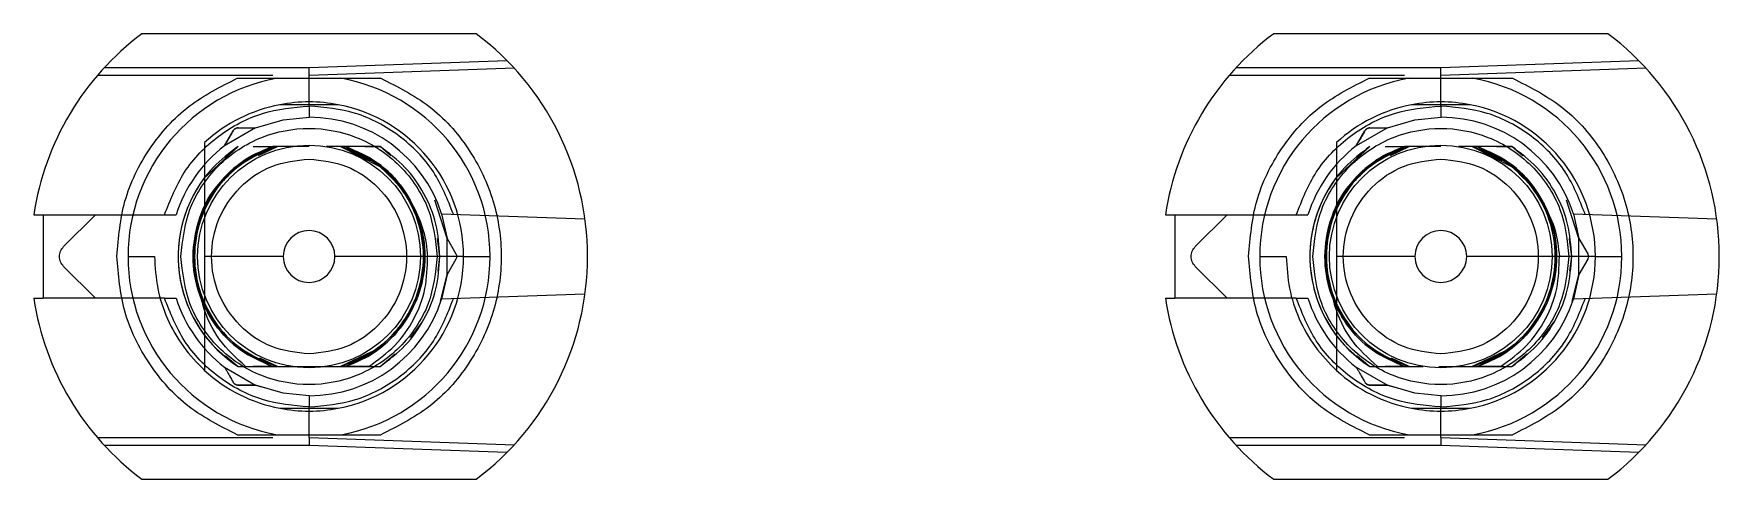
# Model space of a CAD drawing. Header units: millimetres. Extents: x -84 to 500, y -79 to 331.
# Drawn here: x 223.15 to 253.41, y 236.54 to 244.54 of the extents above; entities that cross this region are included whole.
import ezdxf
from ezdxf.lldxf.tags import DXFTag

# ---------------------------------------------------------------- set-up
doc = ezdxf.new("R2010")
doc.units = ezdxf.units.MM
tags = doc.linetypes.add('HIDDEN', pattern=[1.905, 1.27, -0.635]).pattern_tags.tags
tags[6:7] = [DXFTag(74, 4), DXFTag(75, 0), DXFTag(340, '0'), DXFTag(46, 1.0), DXFTag(50, 0.0), DXFTag(44, 0.0), DXFTag(45, 0.0)]
tags[4:5] = [DXFTag(74, 4), DXFTag(75, 0), DXFTag(340, '0'), DXFTag(46, 1.0), DXFTag(50, 0.0), DXFTag(44, 0.0), DXFTag(45, 0.0)]

msp = doc.modelspace()

# ---------------------------------------------------------------- linework, layer by layer
at = {"color": 7, "linetype": 'Continuous', "lineweight": 15}
for p, q in [((231.09, 244.54), (225.09, 244.54)), ((251.41, 244.54), (245.41, 244.54)), ((223.147, 241.29), (223.315, 241.29)), ((223.315, 241.29), (223.315, 239.79)), ((243.467, 241.29), (243.635, 241.29)), ((243.635, 241.29), (243.635, 239.79)), ((224.84, 240.54), (225.315, 240.54)), ((227.625, 240.54), (226.215, 240.54)), ((230.865, 240.54), (228.555, 240.54)), ((230.865, 240.54), (231.34, 240.54)), ((245.16, 240.54), (245.635, 240.54)), ((247.945, 240.54), (246.535, 240.54)), ((251.185, 240.54), (248.875, 240.54)), ((251.185, 240.54), (251.66, 240.54)), ((223.147, 239.79), (223.315, 239.79)), ((243.467, 239.79), (243.635, 239.79)), ((225.09, 236.54), (231.09, 236.54)), ((245.41, 236.54), (251.41, 236.54))]:
    msp.add_line(p, q, dxfattribs=at)
at = {"color": 7, "linetype": 'HIDDEN', "lineweight": 0}
for p, q in [((224.419, 243.934), (228.09, 243.934)), ((228.09, 243.934), (231.643, 244.058)), ((228.09, 243.79), (228.09, 243.934)), ((244.739, 243.934), (248.41, 243.934)), ((248.41, 243.934), (251.963, 244.058)), ((248.41, 243.79), (248.41, 243.934)), ((227.44, 243.79), (224.29, 243.79)), ((231.776, 243.919), (228.09, 243.79)), ((228.09, 243.24), (228.09, 243.79)), ((247.76, 243.79), (244.61, 243.79)), ((252.096, 243.919), (248.41, 243.79)), ((248.41, 243.24), (248.41, 243.79)), ((228.09, 243.24), (228.09, 243.04)), ((228.614, 243.265), (228.614, 243.265)), ((248.41, 243.24), (248.41, 243.04)), ((248.934, 243.265), (248.934, 243.265)), ((227.13, 242.848), (226.571, 242.526)), ((226.571, 242.526), (226.728, 242.798)), ((247.45, 242.848), (246.891, 242.526)), ((246.891, 242.526), (247.048, 242.798)), ((226.201, 241.938), (226.816, 242.515)), ((226.816, 242.515), (226.58, 242.317)), ((226.867, 242.221), (227.439, 242.515)), ((226.867, 242.221), (227.439, 242.515)), ((227.089, 242.515), (227.439, 242.515)), ((227.185, 242.355), (227.524, 242.515)), ((227.524, 242.515), (227.185, 242.355)), ((227.439, 242.515), (227.198, 242.391)), ((227.775, 242.515), (227.524, 242.515)), ((228.008, 242.515), (227.775, 242.515)), ((228.09, 242.515), (227.822, 242.515)), ((228.656, 242.515), (228.405, 242.515)), ((228.656, 242.515), (229.361, 242.154)), ((228.656, 242.515), (229.126, 242.293)), ((229.126, 242.293), (228.656, 242.515)), ((228.656, 242.515), (229.188, 242.264)), ((229.188, 242.264), (228.656, 242.515)), ((228.656, 242.515), (229.188, 242.264)), ((229.188, 242.264), (228.656, 242.515)), ((229.364, 242.515), (228.741, 242.515)), ((229.188, 242.285), (228.741, 242.515)), ((228.741, 242.515), (229.255, 242.251)), ((229.255, 242.251), (228.741, 242.515)), ((228.741, 242.515), (229.255, 242.251)), ((229.091, 242.515), (229.364, 242.515)), ((229.503, 242.398), (229.364, 242.515)), ((229.561, 242.35), (229.364, 242.515)), ((246.521, 241.938), (247.136, 242.515)), ((247.136, 242.515), (246.9, 242.317)), ((247.187, 242.221), (247.759, 242.515)), ((247.187, 242.221), (247.759, 242.515)), ((247.409, 242.515), (247.759, 242.515)), ((247.505, 242.355), (247.844, 242.515)), ((247.844, 242.515), (247.505, 242.355)), ((247.759, 242.515), (247.518, 242.391)), ((248.095, 242.515), (247.844, 242.515)), ((248.328, 242.515), (248.095, 242.515)), ((248.41, 242.515), (248.142, 242.515)), ((248.976, 242.515), (248.725, 242.515)), ((248.976, 242.515), (249.681, 242.154)), ((248.976, 242.515), (249.446, 242.293)), ((249.446, 242.293), (248.976, 242.515)), ((248.976, 242.515), (249.508, 242.264)), ((249.508, 242.264), (248.976, 242.515)), ((248.976, 242.515), (249.508, 242.264)), ((249.508, 242.264), (248.976, 242.515)), ((249.684, 242.515), (249.061, 242.515)), ((249.508, 242.285), (249.061, 242.515)), ((249.061, 242.515), (249.575, 242.251)), ((249.575, 242.251), (249.061, 242.515)), ((249.061, 242.515), (249.575, 242.251)), ((249.411, 242.515), (249.684, 242.515)), ((249.823, 242.398), (249.684, 242.515)), ((249.881, 242.35), (249.684, 242.515)), ((230.569, 240.863), (230.349, 241.551)), ((250.889, 240.863), (250.669, 241.551)), ((223.315, 241.29), (225.496, 241.29)), ((223.682, 240.717), (224.255, 241.29)), ((230.47, 241.305), (233.044, 241.215)), ((230.47, 241.305), (230.569, 240.863)), ((243.635, 241.29), (245.816, 241.29)), ((244.002, 240.717), (244.575, 241.29)), ((250.79, 241.305), (253.364, 241.215)), ((250.79, 241.305), (250.889, 240.863)), ((230.44, 240.54), (230.399, 240.864)), ((230.44, 240.54), (230.401, 240.85)), ((230.569, 240.863), (230.727, 240.59)), ((230.569, 240.217), (230.569, 240.863)), ((250.76, 240.54), (250.719, 240.864)), ((250.76, 240.54), (250.721, 240.85)), ((250.889, 240.863), (251.047, 240.59)), ((250.889, 240.217), (250.889, 240.863)), ((224.255, 239.79), (223.682, 240.363)), ((230.407, 240.275), (230.44, 240.54)), ((230.727, 240.49), (230.569, 240.217)), ((244.575, 239.79), (244.002, 240.363)), ((250.727, 240.275), (250.76, 240.54)), ((251.047, 240.49), (250.889, 240.217)), ((230.45, 239.739), (230.569, 240.217)), ((230.569, 240.217), (230.47, 239.775)), ((250.77, 239.739), (250.889, 240.217)), ((250.889, 240.217), (250.79, 239.775)), ((225.496, 239.79), (223.315, 239.79)), ((233.044, 239.865), (230.47, 239.775)), ((245.816, 239.79), (243.635, 239.79)), ((253.364, 239.865), (250.79, 239.775)), ((229.915, 239.083), (230.125, 239.365)), ((250.235, 239.083), (250.445, 239.365)), ((229.213, 238.827), (228.656, 238.565)), ((228.656, 238.565), (229.213, 238.827)), ((229.213, 238.827), (228.656, 238.565)), ((228.656, 238.565), (229.213, 238.827)), ((228.741, 238.565), (229.253, 238.828)), ((229.364, 238.565), (229.637, 238.794)), ((249.533, 238.827), (248.976, 238.565)), ((248.976, 238.565), (249.533, 238.827)), ((249.533, 238.827), (248.976, 238.565)), ((248.976, 238.565), (249.533, 238.827)), ((249.061, 238.565), (249.573, 238.828)), ((249.684, 238.565), (249.957, 238.794)), ((226.571, 238.554), (227.13, 238.232)), ((226.588, 238.756), (226.816, 238.565)), ((226.638, 238.714), (226.816, 238.565)), ((226.816, 238.565), (227.775, 238.565)), ((227.089, 238.565), (227.439, 238.565)), ((227.439, 238.565), (227.089, 238.565)), ((227.124, 238.727), (227.439, 238.565)), ((227.524, 238.565), (227.207, 238.715)), ((227.211, 238.713), (227.524, 238.565)), ((227.775, 238.565), (228.405, 238.565)), ((228.405, 238.565), (229.163, 238.565)), ((228.741, 238.565), (229.364, 238.565)), ((229.163, 238.565), (228.741, 238.565)), ((246.891, 238.554), (247.45, 238.232)), ((246.908, 238.756), (247.136, 238.565)), ((246.958, 238.714), (247.136, 238.565)), ((247.136, 238.565), (248.095, 238.565)), ((247.409, 238.565), (247.759, 238.565)), ((247.759, 238.565), (247.409, 238.565)), ((247.444, 238.727), (247.759, 238.565)), ((247.844, 238.565), (247.527, 238.715)), ((247.531, 238.713), (247.844, 238.565)), ((248.377, 238.565), (248.725, 238.565)), ((248.725, 238.565), (249.483, 238.565)), ((249.061, 238.565), (249.684, 238.565)), ((249.483, 238.565), (249.061, 238.565)), ((227.13, 238.232), (226.815, 238.232)), ((227.13, 238.232), (227.332, 238.174)), ((247.45, 238.232), (247.135, 238.232)), ((247.45, 238.232), (247.652, 238.174)), ((228.09, 238.04), (228.09, 237.84)), ((248.41, 238.04), (248.41, 237.84)), ((228.09, 237.29), (228.09, 237.84)), ((248.41, 237.29), (248.41, 237.84)), ((224.29, 237.29), (227.44, 237.29)), ((228.09, 237.29), (231.776, 237.161)), ((228.09, 237.29), (228.09, 237.146)), ((244.61, 237.29), (247.76, 237.29)), ((248.41, 237.29), (252.096, 237.161)), ((248.41, 237.29), (248.41, 237.146)), ((228.09, 237.146), (224.419, 237.146)), ((231.643, 237.022), (228.09, 237.146)), ((248.41, 237.146), (244.739, 237.146)), ((251.963, 237.022), (248.41, 237.146))]:
    msp.add_line(p, q, dxfattribs=at)
at = {"color": 7, "linetype": 'HIDDEN', "lineweight": 0, "flags": 128}
for points in [[(227.13, 242.848), (227.624, 242.996), (228.098, 243.04)], [(247.45, 242.848), (247.944, 242.996), (248.418, 243.04)], [(226.816, 242.515), (226.816, 242.515)], [(227.524, 242.515), (227.524, 242.515)], [(227.524, 242.515), (227.524, 242.515)], [(227.524, 242.515), (227.524, 242.515)], [(227.524, 242.515), (227.524, 242.515)], [(227.524, 242.515), (227.524, 242.515)], [(228.656, 242.515), (228.656, 242.515)], [(228.656, 242.515), (228.656, 242.515)], [(228.656, 242.515), (228.656, 242.515)], [(228.656, 242.515), (228.656, 242.515)], [(228.656, 242.515), (228.656, 242.515)], [(228.656, 242.515), (228.656, 242.515)], [(228.656, 242.515), (228.656, 242.515)], [(228.656, 242.515), (228.656, 242.515)], [(229.364, 242.515), (229.364, 242.515)], [(247.136, 242.515), (247.136, 242.515)], [(247.844, 242.515), (247.844, 242.515)], [(247.844, 242.515), (247.844, 242.515)], [(247.844, 242.515), (247.844, 242.515)], [(247.844, 242.515), (247.844, 242.515)], [(247.844, 242.515), (247.844, 242.515)], [(248.976, 242.515), (248.976, 242.515)], [(248.976, 242.515), (248.976, 242.515)], [(248.976, 242.515), (248.976, 242.515)], [(248.976, 242.515), (248.976, 242.515)], [(248.976, 242.515), (248.976, 242.515)], [(248.976, 242.515), (248.976, 242.515)], [(248.976, 242.515), (248.976, 242.515)], [(248.976, 242.515), (248.976, 242.515)], [(249.684, 242.515), (249.684, 242.515)], [(226.161, 239.764), (226.157, 239.793), (226.157, 239.801), (226.157, 239.803), (226.158, 239.804), (226.158, 239.804), (226.158, 239.804), (226.158, 239.804), (226.158, 239.804), (226.158, 239.804), (226.158, 239.804), (226.158, 239.804), (226.158, 239.804), (226.157, 239.804), (226.157, 239.804), (226.157, 239.804), (226.157, 239.804), (226.157, 239.804), (226.157, 239.804), (226.157, 239.804), (226.158, 239.804), (226.158, 239.804), (226.158, 239.804), (226.158, 239.804), (226.158, 239.804), (226.158, 239.804), (226.158, 239.804), (226.158, 239.804), (226.158, 239.804), (226.159, 239.804), (226.159, 239.804), (226.162, 239.801), (226.226, 239.671), (226.313, 239.508)], [(246.481, 239.764), (246.477, 239.793), (246.477, 239.801), (246.477, 239.803), (246.478, 239.804), (246.478, 239.804), (246.478, 239.804), (246.478, 239.804), (246.478, 239.804), (246.478, 239.804), (246.478, 239.804), (246.478, 239.804), (246.478, 239.804), (246.477, 239.804), (246.477, 239.804), (246.477, 239.804), (246.477, 239.804), (246.477, 239.804), (246.477, 239.804), (246.477, 239.804), (246.478, 239.804), (246.478, 239.804), (246.478, 239.804), (246.478, 239.804), (246.478, 239.804), (246.478, 239.804), (246.478, 239.804), (246.478, 239.804), (246.478, 239.804), (246.479, 239.804), (246.479, 239.804), (246.482, 239.801), (246.546, 239.671), (246.633, 239.508)], [(229.869, 239.513), (229.869, 239.513)], [(250.189, 239.513), (250.189, 239.513)], [(226.816, 238.565), (226.816, 238.565)], [(226.816, 238.565), (226.816, 238.565)], [(226.816, 238.565), (226.816, 238.565)], [(226.816, 238.565), (226.816, 238.565)], [(226.816, 238.565), (226.816, 238.565)], [(226.816, 238.565), (226.816, 238.565)], [(226.816, 238.565), (226.816, 238.565)], [(226.816, 238.565), (226.816, 238.565)], [(227.775, 238.565), (227.775, 238.565)], [(228.405, 238.565), (228.405, 238.565)], [(229.117, 238.761), (229.117, 238.761)], [(229.364, 238.565), (229.364, 238.565)], [(229.364, 238.565), (229.364, 238.565)], [(229.364, 238.565), (229.364, 238.565)], [(229.364, 238.565), (229.364, 238.565)], [(229.364, 238.565), (229.364, 238.565)], [(229.364, 238.565), (229.364, 238.565)], [(229.364, 238.565), (229.364, 238.565)], [(247.136, 238.565), (247.136, 238.565)], [(247.136, 238.565), (247.136, 238.565)], [(247.136, 238.565), (247.136, 238.565)], [(247.136, 238.565), (247.136, 238.565)], [(247.136, 238.565), (247.136, 238.565)], [(247.136, 238.565), (247.136, 238.565)], [(247.136, 238.565), (247.136, 238.565)], [(247.136, 238.565), (247.136, 238.565)], [(248.095, 238.565), (248.095, 238.565)], [(248.725, 238.565), (248.725, 238.565)], [(249.437, 238.761), (249.437, 238.761)], [(249.684, 238.565), (249.684, 238.565)], [(249.684, 238.565), (249.684, 238.565)], [(249.684, 238.565), (249.684, 238.565)], [(249.684, 238.565), (249.684, 238.565)], [(249.684, 238.565), (249.684, 238.565)], [(249.684, 238.565), (249.684, 238.565)], [(249.684, 238.565), (249.684, 238.565)], [(228.09, 238.04), (227.624, 238.084), (227.13, 238.232)], [(248.41, 238.04), (247.944, 238.084), (247.45, 238.232)]]:
    msp.add_lwpolyline(points, dxfattribs=at)
at = {"color": 7, "linetype": 'HIDDEN', "lineweight": 0}
for centre in [(228.09, 240.54), (248.41, 240.54)]:
    msp.add_circle(centre, 2, dxfattribs=at)
at = {"color": 7, "linetype": 'Continuous', "lineweight": 15}
for centre, radius, start, end in [((228.09, 240.54), 5, 126.8699, 171.3731), ((228.09, 240.54), 5, 306.8699, 53.1301), ((248.41, 240.54), 5, 126.8699, 171.3731), ((248.41, 240.54), 5, 306.8699, 53.1301), ((228.09, 240.54), 3.25, 100.0633, 180), ((228.09, 240.54), 3.25, 0, 79.9367), ((248.41, 240.54), 3.25, 100.0633, 180), ((248.41, 240.54), 3.25, 0, 79.9367), ((228.09, 240.54), 2.775, 100.8932, 132.5066), ((228.09, 240.54), 2.775, 79.1068, 100.8929), ((228.09, 240.54), 2.775, 0, 79.1071), ((248.41, 240.54), 2.775, 100.8932, 132.5066), ((248.41, 240.54), 2.775, 79.1068, 100.8929), ((248.41, 240.54), 2.775, 0, 79.1071), ((228.09, 240.54), 0.465, 0, 180), ((248.41, 240.54), 0.465, 0, 180), ((228.09, 240.54), 3.25, 180, 259.9367), ((228.09, 240.54), 0.465, 180, 0), ((228.09, 240.54), 2.775, 280.8929, 0), ((228.09, 240.54), 3.25, 280.0633, 0), ((248.41, 240.54), 3.25, 180, 259.9367), ((248.41, 240.54), 0.465, 180, 0), ((248.41, 240.54), 2.775, 280.8929, 0), ((248.41, 240.54), 3.25, 280.0633, 0), ((228.09, 240.54), 5, 188.6269, 233.1301), ((248.41, 240.54), 5, 188.6269, 233.1301), ((228.09, 240.54), 2.775, 227.4934, 259.1071), ((248.41, 240.54), 2.775, 227.4934, 259.1071), ((228.09, 240.54), 2.775, 259.1067, 280.8938), ((248.41, 240.54), 2.775, 259.1067, 280.8938)]:
    msp.add_arc(centre, radius, start, end, dxfattribs=at)
at = {"color": 7, "linetype": 'HIDDEN', "lineweight": 0}
for centre, radius, start, end in [((228.09, 240.54), 2.5, 17.8157, 90), ((248.41, 240.54), 2.5, 17.8157, 90), ((228.09, 240.54), 2.5, 127.4202, 162.5424), ((248.41, 240.54), 2.5, 127.4202, 162.5424), ((228.09, 240.54), 2.35, 143.5058, 237.1851), ((248.41, 240.54), 2.35, 143.5058, 237.1851), ((228.09, 240.54), 2.5, 197.4576, 232.5798), ((228.09, 240.54), 2.5, 270, 342.1843), ((248.41, 240.54), 2.5, 197.4576, 232.5798), ((248.41, 240.54), 2.5, 270, 342.1843)]:
    msp.add_arc(centre, radius, start, end, dxfattribs=at)
at = {"color": 7, "linetype": 'Continuous', "lineweight": 15}
for points, knots in [([(224.64, 240.546), (224.669, 240.88), (224.727, 241.562), (225.193, 242.499), (225.89, 243.281), (226.502, 243.589), (226.801, 243.74)], [0, 0, 0, 0, 0.244424, 0.5, 0.755576, 1, 1, 1, 1]), ([(226.801, 243.74), (226.935, 243.74), (227.109, 243.74), (227.303, 243.74), (227.384, 243.74), (227.438, 243.74), (227.477, 243.74), (227.504, 243.74), (227.518, 243.74), (227.522, 243.74), (227.522, 243.74), (227.522, 243.74)], [0, 0, 0, 0, 0.52193, 0.674707, 0.779637, 0.851731, 0.901665, 0.954566, 0.975881, 0.993094, 1, 1, 1, 1]), ([(227.522, 243.74), (227.698, 243.74), (228.05, 243.74), (228.444, 243.74), (228.636, 243.74), (228.658, 243.74)], [0, 0, 0, 0, 0.4691, 0.939613, 1, 1, 1, 1]), ([(228.658, 243.74), (228.658, 243.74), (228.66, 243.74), (228.671, 243.74), (228.715, 243.74), (228.911, 243.74), (229.145, 243.74), (229.341, 243.74), (229.379, 243.74)], [0, 0, 0, 0, 0.016929, 0.039301, 0.081695, 0.236198, 0.852157, 1, 1, 1, 1]), ([(229.379, 243.74), (229.678, 243.589), (230.29, 243.28), (230.992, 242.497), (231.441, 241.557), (231.589, 240.54), (231.441, 239.523), (230.992, 238.583), (230.29, 237.8), (229.678, 237.491), (229.379, 237.34)], [0, 0, 0, 0, 0.122204, 0.25, 0.377796, 0.5, 0.622204, 0.75, 0.877796, 1, 1, 1, 1]), ([(244.96, 240.546), (244.989, 240.88), (245.047, 241.562), (245.513, 242.499), (246.21, 243.281), (246.822, 243.589), (247.121, 243.74)], [0, 0, 0, 0, 0.244424, 0.5, 0.755576, 1, 1, 1, 1]), ([(247.121, 243.74), (247.255, 243.74), (247.429, 243.74), (247.623, 243.74), (247.704, 243.74), (247.758, 243.74), (247.797, 243.74), (247.824, 243.74), (247.838, 243.74), (247.842, 243.74), (247.842, 243.74), (247.842, 243.74)], [0, 0, 0, 0, 0.52193, 0.674707, 0.779637, 0.851731, 0.901665, 0.954566, 0.975881, 0.993094, 1, 1, 1, 1]), ([(247.842, 243.74), (248.018, 243.74), (248.37, 243.74), (248.764, 243.74), (248.956, 243.74), (248.978, 243.74)], [0, 0, 0, 0, 0.4691, 0.939613, 1, 1, 1, 1]), ([(248.978, 243.74), (248.978, 243.74), (248.98, 243.74), (248.991, 243.74), (249.035, 243.74), (249.231, 243.74), (249.465, 243.74), (249.661, 243.74), (249.699, 243.74)], [0, 0, 0, 0, 0.016929, 0.039301, 0.081695, 0.236198, 0.852157, 1, 1, 1, 1]), ([(249.699, 243.74), (249.998, 243.589), (250.61, 243.28), (251.312, 242.497), (251.761, 241.557), (251.909, 240.54), (251.761, 239.523), (251.312, 238.583), (250.61, 237.8), (249.998, 237.491), (249.699, 237.34)], [0, 0, 0, 0, 0.122204, 0.25, 0.377796, 0.5, 0.622204, 0.75, 0.877796, 1, 1, 1, 1]), ([(228.614, 243.265), (228.324, 243.265), (227.971, 243.265), (227.627, 243.265), (227.566, 243.265)], [0, 0, 0, 0, 0.821486, 1, 1, 1, 1]), ([(248.934, 243.265), (248.644, 243.265), (248.291, 243.265), (247.947, 243.265), (247.886, 243.265)], [0, 0, 0, 0, 0.8214863, 1, 1, 1, 1]), ([(226.215, 242.586), (226.215, 242.148), (226.215, 241.545), (226.215, 240.756), (226.215, 240.54)], [0, 0, 0, 0, 0.725757, 1, 1, 1, 1]), ([(246.535, 242.586), (246.535, 242.148), (246.535, 241.545), (246.535, 240.756), (246.535, 240.54)], [0, 0, 0, 0, 0.725757, 1, 1, 1, 1]), ([(226.801, 237.34), (226.501, 237.491), (225.888, 237.8), (225.19, 238.585), (224.724, 239.527), (224.668, 240.211), (224.64, 240.546)], [0, 0, 0, 0, 0.24439, 0.5, 0.75561, 1, 1, 1, 1]), ([(225.315, 240.54), (225.326, 240.348), (225.349, 239.965), (225.534, 239.416), (225.814, 238.908), (226.081, 238.632), (226.215, 238.494)], [0, 0, 0, 0, 0.25, 0.5, 0.75, 1, 1, 1, 1]), ([(226.215, 240.54), (226.215, 240.345), (226.215, 239.841), (226.215, 239.159), (226.215, 238.71), (226.215, 238.494)], [0, 0, 0, 0, 0.246526, 0.63814, 1, 1, 1, 1]), ([(247.121, 237.34), (246.821, 237.491), (246.208, 237.8), (245.51, 238.585), (245.044, 239.527), (244.988, 240.211), (244.96, 240.546)], [0, 0, 0, 0, 0.24439, 0.5, 0.75561, 1, 1, 1, 1]), ([(245.635, 240.54), (245.646, 240.348), (245.669, 239.965), (245.854, 239.416), (246.134, 238.908), (246.401, 238.632), (246.535, 238.494)], [0, 0, 0, 0, 0.25, 0.5, 0.75, 1, 1, 1, 1]), ([(246.535, 240.54), (246.535, 240.345), (246.535, 239.841), (246.535, 239.159), (246.535, 238.71), (246.535, 238.494)], [0, 0, 0, 0, 0.246526, 0.63814, 1, 1, 1, 1]), ([(227.566, 237.815), (227.856, 237.815), (228.209, 237.815), (228.553, 237.815), (228.614, 237.815)], [0, 0, 0, 0, 0.821497, 1, 1, 1, 1]), ([(247.886, 237.815), (248.176, 237.815), (248.529, 237.815), (248.873, 237.815), (248.934, 237.815)], [0, 0, 0, 0, 0.821497, 1, 1, 1, 1]), ([(226.801, 237.34), (226.935, 237.34), (227.109, 237.34), (227.303, 237.34), (227.384, 237.34), (227.438, 237.34), (227.477, 237.34), (227.504, 237.34), (227.518, 237.34), (227.522, 237.34), (227.522, 237.34), (227.522, 237.34)], [0, 0, 0, 0, 0.52193, 0.674707, 0.779637, 0.851731, 0.901665, 0.954566, 0.975881, 0.993094, 1, 1, 1, 1]), ([(227.522, 237.34), (227.698, 237.34), (228.05, 237.34), (228.444, 237.34), (228.636, 237.34), (228.658, 237.34)], [0, 0, 0, 0, 0.4691, 0.939613, 1, 1, 1, 1]), ([(228.658, 237.34), (228.658, 237.34), (228.66, 237.34), (228.671, 237.34), (228.715, 237.34), (228.911, 237.34), (229.145, 237.34), (229.341, 237.34), (229.379, 237.34)], [0, 0, 0, 0, 0.016929, 0.039301, 0.081695, 0.236198, 0.852157, 1, 1, 1, 1]), ([(247.121, 237.34), (247.255, 237.34), (247.429, 237.34), (247.623, 237.34), (247.704, 237.34), (247.758, 237.34), (247.797, 237.34), (247.824, 237.34), (247.838, 237.34), (247.842, 237.34), (247.842, 237.34), (247.842, 237.34)], [0, 0, 0, 0, 0.52193, 0.674707, 0.779637, 0.851731, 0.901665, 0.954566, 0.975881, 0.993094, 1, 1, 1, 1]), ([(247.842, 237.34), (248.018, 237.34), (248.37, 237.34), (248.764, 237.34), (248.956, 237.34), (248.978, 237.34)], [0, 0, 0, 0, 0.4691, 0.939613, 1, 1, 1, 1]), ([(248.978, 237.34), (248.978, 237.34), (248.98, 237.34), (248.991, 237.34), (249.035, 237.34), (249.231, 237.34), (249.465, 237.34), (249.661, 237.34), (249.699, 237.34)], [0, 0, 0, 0, 0.016929, 0.039301, 0.081695, 0.236198, 0.852157, 1, 1, 1, 1])]:
    msp.add_open_spline(points, degree=3, knots=knots, dxfattribs=at)
at = {"color": 7, "linetype": 'HIDDEN', "lineweight": 0}
for points, knots in [([(225.496, 241.29), (225.6, 241.554), (225.812, 242.097), (226.441, 242.733), (227.227, 243.161), (227.807, 243.214), (228.09, 243.24)], [0, 0, 0, 0, 0.2433924, 0.5, 0.7566076, 1, 1, 1, 1]), ([(230.682, 241.298), (230.578, 241.561), (230.365, 242.102), (229.736, 242.736), (228.951, 243.162), (228.372, 243.214), (228.09, 243.24)], [0, 0, 0, 0, 0.243423, 0.5, 0.756577, 1, 1, 1, 1]), ([(245.816, 241.29), (245.92, 241.554), (246.132, 242.097), (246.761, 242.733), (247.547, 243.161), (248.127, 243.214), (248.41, 243.24)], [0, 0, 0, 0, 0.2433924, 0.5, 0.7566076, 1, 1, 1, 1]), ([(251.002, 241.298), (250.898, 241.561), (250.685, 242.102), (250.056, 242.736), (249.271, 243.162), (248.692, 243.214), (248.41, 243.24)], [0, 0, 0, 0, 0.243423, 0.5, 0.756577, 1, 1, 1, 1]), ([(225.79, 240.54), (225.821, 240.829), (225.869, 241.276), (226.155, 241.812), (226.452, 242.177), (226.818, 242.476), (227.354, 242.754), (228.09, 242.896), (228.826, 242.754), (229.362, 242.477), (229.728, 242.178), (230.025, 241.812), (230.311, 241.276), (230.359, 240.829), (230.39, 240.54)], [0, 0, 0, 0, 0.1197215, 0.1848235, 0.25, 0.315102, 0.3802785, 0.5, 0.6197215, 0.6848235, 0.75, 0.815102, 0.8802785, 1, 1, 1, 1]), ([(226.728, 242.798), (226.687, 242.727), (226.633, 242.633), (226.585, 242.55), (226.573, 242.529), (226.571, 242.527), (226.571, 242.526)], [0, 0, 0, 0, 0.638721, 0.843752, 0.925004, 1, 1, 1, 1]), ([(226.728, 242.798), (226.733, 242.806), (226.743, 242.82), (226.764, 242.836), (226.789, 242.846), (226.806, 242.848), (226.815, 242.848)], [0, 0, 0, 0, 0.2508005, 0.5000001, 0.7491996, 1, 1, 1, 1]), ([(226.815, 242.848), (226.807, 242.848), (226.797, 242.848), (226.78, 242.842), (226.771, 242.838), (226.765, 242.835), (226.76, 242.832), (226.752, 242.826), (226.738, 242.814), (226.733, 242.805), (226.728, 242.798)], [0, 0, 0, 0, 0.300148, 0.406676, 0.452606, 0.495873, 0.540099, 0.586724, 0.694539, 1, 1, 1, 1]), ([(226.815, 242.848), (226.897, 242.848), (227.005, 242.848), (227.102, 242.848), (227.127, 242.848), (227.129, 242.848), (227.13, 242.848)], [0, 0, 0, 0, 0.638718, 0.843747, 0.925001, 1, 1, 1, 1]), ([(246.11, 240.54), (246.141, 240.829), (246.189, 241.276), (246.475, 241.812), (246.772, 242.177), (247.138, 242.476), (247.674, 242.754), (248.41, 242.896), (249.146, 242.754), (249.682, 242.477), (250.048, 242.178), (250.345, 241.812), (250.631, 241.276), (250.679, 240.829), (250.71, 240.54)], [0, 0, 0, 0, 0.1197215, 0.1848235, 0.25, 0.315102, 0.3802785, 0.5, 0.6197215, 0.6848235, 0.75, 0.815102, 0.8802785, 1, 1, 1, 1]), ([(247.048, 242.798), (247.007, 242.727), (246.953, 242.633), (246.905, 242.55), (246.893, 242.529), (246.891, 242.527), (246.891, 242.526)], [0, 0, 0, 0, 0.6387212, 0.8437522, 0.9250038, 1, 1, 1, 1]), ([(247.048, 242.798), (247.053, 242.806), (247.063, 242.82), (247.084, 242.836), (247.109, 242.846), (247.126, 242.848), (247.135, 242.848)], [0, 0, 0, 0, 0.2508005, 0.5000001, 0.7491996, 1, 1, 1, 1]), ([(247.135, 242.848), (247.127, 242.848), (247.117, 242.848), (247.1, 242.842), (247.091, 242.838), (247.085, 242.835), (247.08, 242.832), (247.072, 242.826), (247.058, 242.814), (247.053, 242.805), (247.048, 242.798)], [0, 0, 0, 0, 0.300148, 0.406676, 0.452606, 0.495873, 0.540099, 0.586724, 0.694539, 1, 1, 1, 1]), ([(247.135, 242.848), (247.217, 242.848), (247.325, 242.848), (247.422, 242.848), (247.447, 242.848), (247.449, 242.848), (247.45, 242.848)], [0, 0, 0, 0, 0.638718, 0.843747, 0.925001, 1, 1, 1, 1]), ([(227.439, 242.515), (227.239, 242.428), (226.839, 242.255), (226.378, 241.776), (226.079, 241.192), (225.976, 240.54), (226.079, 239.888), (226.378, 239.303), (226.839, 238.825), (227.239, 238.652), (227.439, 238.565)], [0, 0, 0, 0, 0.125, 0.25, 0.375, 0.5, 0.625, 0.75, 0.875, 1, 1, 1, 1]), ([(227.524, 238.565), (227.317, 238.646), (226.903, 238.808), (226.421, 239.284), (226.107, 239.876), (226, 240.54), (226.107, 241.204), (226.421, 241.796), (226.903, 242.272), (227.317, 242.434), (227.524, 242.515)], [0, 0, 0, 0, 0.125, 0.25, 0.375, 0.5, 0.625, 0.75, 0.875, 1, 1, 1, 1]), ([(227.524, 242.515), (227.317, 242.434), (226.903, 242.272), (226.421, 241.796), (226.107, 241.204), (226, 240.54), (226.107, 239.876), (226.421, 239.284), (226.903, 238.808), (227.317, 238.646), (227.524, 238.565)], [0, 0, 0, 0, 0.125, 0.25, 0.375, 0.5, 0.625, 0.75, 0.875, 1, 1, 1, 1]), ([(227.524, 238.565), (227.317, 238.646), (226.903, 238.808), (226.421, 239.284), (226.107, 239.876), (226, 240.54), (226.107, 241.204), (226.421, 241.796), (226.903, 242.272), (227.317, 242.434), (227.524, 242.515)], [0, 0, 0, 0, 0.125, 0.25, 0.375, 0.5, 0.625, 0.75, 0.875, 1, 1, 1, 1]), ([(227.524, 242.515), (227.317, 242.434), (226.903, 242.272), (226.421, 241.796), (226.107, 241.204), (226, 240.54), (226.107, 239.876), (226.421, 239.284), (226.903, 238.808), (227.317, 238.646), (227.524, 238.565)], [0, 0, 0, 0, 0.125, 0.25, 0.375, 0.5, 0.625, 0.75, 0.875, 1, 1, 1, 1]), ([(227.524, 238.565), (227.317, 238.646), (226.903, 238.808), (226.421, 239.284), (226.107, 239.876), (226, 240.54), (226.107, 241.204), (226.421, 241.796), (226.903, 242.272), (227.317, 242.434), (227.524, 242.515)], [0, 0, 0, 0, 0.125, 0.25, 0.375, 0.5, 0.625, 0.75, 0.875, 1, 1, 1, 1]), ([(227.524, 242.515), (227.317, 242.434), (226.903, 242.272), (226.421, 241.796), (226.107, 241.204), (226, 240.54), (226.107, 239.876), (226.421, 239.284), (226.903, 238.808), (227.317, 238.646), (227.524, 238.565)], [0, 0, 0, 0, 0.125, 0.25, 0.375, 0.5, 0.625, 0.75, 0.875, 1, 1, 1, 1]), ([(226.418, 241.777), (226.56, 241.939), (226.843, 242.265), (227.24, 242.432), (227.439, 242.515)], [0, 0, 0, 0, 0.5, 1, 1, 1, 1]), ([(226.646, 242.001), (226.715, 242.078), (226.93, 242.316), (227.233, 242.435), (227.439, 242.515)], [0, 0, 0, 0, 0.321279, 1, 1, 1, 1]), ([(227.524, 242.515), (227.385, 242.467), (227.106, 242.37), (226.872, 242.191), (226.755, 242.102)], [0, 0, 0, 0, 0.500001, 1, 1, 1, 1]), ([(227.524, 242.515), (227.524, 242.515), (227.523, 242.515), (227.516, 242.515), (227.489, 242.515), (227.461, 242.515), (227.439, 242.515)], [0, 0, 0, 0, 0.068898, 0.145453, 0.344929, 1, 1, 1, 1]), ([(227.439, 242.515), (227.461, 242.515), (227.489, 242.515), (227.516, 242.515), (227.523, 242.515), (227.524, 242.515), (227.524, 242.515)], [0, 0, 0, 0, 0.659471, 0.855328, 0.930516, 1, 1, 1, 1]), ([(228.656, 242.515), (228.656, 242.515), (228.657, 242.515), (228.664, 242.515), (228.691, 242.515), (228.719, 242.515), (228.741, 242.515)], [0, 0, 0, 0, 0.068868, 0.145416, 0.344909, 1, 1, 1, 1]), ([(228.741, 242.515), (228.719, 242.515), (228.691, 242.515), (228.664, 242.515), (228.657, 242.515), (228.656, 242.515), (228.656, 242.515)], [0, 0, 0, 0, 0.659358, 0.855274, 0.930498, 1, 1, 1, 1]), ([(228.656, 242.515), (228.656, 242.515), (228.657, 242.515), (228.664, 242.515), (228.691, 242.515), (228.719, 242.515), (228.741, 242.515)], [0, 0, 0, 0, 0.068948, 0.145582, 0.345171, 1, 1, 1, 1]), ([(228.656, 238.565), (228.863, 238.646), (229.277, 238.808), (229.759, 239.284), (230.073, 239.876), (230.18, 240.54), (230.073, 241.204), (229.759, 241.796), (229.277, 242.272), (228.863, 242.434), (228.656, 242.515)], [0, 0, 0, 0, 0.125, 0.25, 0.375, 0.5, 0.625, 0.75, 0.875, 1, 1, 1, 1]), ([(228.741, 242.515), (228.941, 242.428), (229.341, 242.255), (229.802, 241.776), (230.101, 241.192), (230.204, 240.54), (230.101, 239.888), (229.802, 239.303), (229.341, 238.825), (228.941, 238.652), (228.741, 238.565)], [0, 0, 0, 0, 0.125, 0.25, 0.375, 0.5, 0.625, 0.75, 0.875, 1, 1, 1, 1]), ([(230.03, 241.257), (229.954, 241.43), (229.792, 241.802), (229.338, 242.254), (228.94, 242.428), (228.741, 242.515)], [0, 0, 0, 0, 0.302544, 0.651272, 1, 1, 1, 1]), ([(228.741, 242.515), (228.945, 242.432), (229.289, 242.293), (229.533, 242.015), (229.633, 241.902)], [0, 0, 0, 0, 0.59211, 1, 1, 1, 1]), ([(247.759, 242.515), (247.559, 242.428), (247.159, 242.255), (246.698, 241.776), (246.399, 241.192), (246.296, 240.54), (246.399, 239.888), (246.698, 239.303), (247.159, 238.825), (247.559, 238.652), (247.759, 238.565)], [0, 0, 0, 0, 0.125, 0.25, 0.375, 0.5, 0.625, 0.75, 0.875, 1, 1, 1, 1]), ([(247.844, 238.565), (247.637, 238.646), (247.223, 238.808), (246.741, 239.284), (246.427, 239.876), (246.32, 240.54), (246.427, 241.204), (246.741, 241.796), (247.223, 242.272), (247.637, 242.434), (247.844, 242.515)], [0, 0, 0, 0, 0.125, 0.25, 0.375, 0.5, 0.625, 0.75, 0.875, 1, 1, 1, 1]), ([(247.844, 242.515), (247.637, 242.434), (247.223, 242.272), (246.741, 241.796), (246.427, 241.204), (246.32, 240.54), (246.427, 239.876), (246.741, 239.284), (247.223, 238.808), (247.637, 238.646), (247.844, 238.565)], [0, 0, 0, 0, 0.125, 0.25, 0.375, 0.5, 0.625, 0.75, 0.875, 1, 1, 1, 1]), ([(247.844, 238.565), (247.637, 238.646), (247.223, 238.808), (246.741, 239.284), (246.427, 239.876), (246.32, 240.54), (246.427, 241.204), (246.741, 241.796), (247.223, 242.272), (247.637, 242.434), (247.844, 242.515)], [0, 0, 0, 0, 0.125, 0.25, 0.375, 0.5, 0.625, 0.75, 0.875, 1, 1, 1, 1]), ([(247.844, 242.515), (247.637, 242.434), (247.223, 242.272), (246.741, 241.796), (246.427, 241.204), (246.32, 240.54), (246.427, 239.876), (246.741, 239.284), (247.223, 238.808), (247.637, 238.646), (247.844, 238.565)], [0, 0, 0, 0, 0.125, 0.25, 0.375, 0.5, 0.625, 0.75, 0.875, 1, 1, 1, 1]), ([(247.844, 238.565), (247.637, 238.646), (247.223, 238.808), (246.741, 239.284), (246.427, 239.876), (246.32, 240.54), (246.427, 241.204), (246.741, 241.796), (247.223, 242.272), (247.637, 242.434), (247.844, 242.515)], [0, 0, 0, 0, 0.125, 0.25, 0.375, 0.5, 0.625, 0.75, 0.875, 1, 1, 1, 1]), ([(247.844, 242.515), (247.637, 242.434), (247.223, 242.272), (246.741, 241.796), (246.427, 241.204), (246.32, 240.54), (246.427, 239.876), (246.741, 239.284), (247.223, 238.808), (247.637, 238.646), (247.844, 238.565)], [0, 0, 0, 0, 0.1250001, 0.2500002, 0.3750001, 0.5, 0.625, 0.7499999, 0.8749999, 1, 1, 1, 1]), ([(246.738, 241.777), (246.88, 241.939), (247.163, 242.265), (247.56, 242.432), (247.759, 242.515)], [0, 0, 0, 0, 0.5, 1, 1, 1, 1]), ([(246.966, 242.001), (247.035, 242.078), (247.25, 242.316), (247.553, 242.435), (247.759, 242.515)], [0, 0, 0, 0, 0.321279, 1, 1, 1, 1]), ([(247.844, 242.515), (247.705, 242.467), (247.426, 242.37), (247.192, 242.191), (247.075, 242.102)], [0, 0, 0, 0, 0.500001, 1, 1, 1, 1]), ([(247.844, 242.515), (247.844, 242.515), (247.843, 242.515), (247.836, 242.515), (247.809, 242.515), (247.781, 242.515), (247.759, 242.515)], [0, 0, 0, 0, 0.068898, 0.145453, 0.344929, 1, 1, 1, 1]), ([(247.759, 242.515), (247.781, 242.515), (247.809, 242.515), (247.836, 242.515), (247.843, 242.515), (247.844, 242.515), (247.844, 242.515)], [0, 0, 0, 0, 0.659471, 0.855328, 0.930516, 1, 1, 1, 1]), ([(248.976, 242.515), (248.976, 242.515), (248.977, 242.515), (248.984, 242.515), (249.011, 242.515), (249.039, 242.515), (249.061, 242.515)], [0, 0, 0, 0, 0.068868, 0.145416, 0.344909, 1, 1, 1, 1]), ([(249.061, 242.515), (249.039, 242.515), (249.011, 242.515), (248.984, 242.515), (248.977, 242.515), (248.976, 242.515), (248.976, 242.515)], [0, 0, 0, 0, 0.659358, 0.855274, 0.930498, 1, 1, 1, 1]), ([(248.976, 242.515), (248.976, 242.515), (248.977, 242.515), (248.984, 242.515), (249.011, 242.515), (249.039, 242.515), (249.061, 242.515)], [0, 0, 0, 0, 0.068948, 0.145582, 0.345171, 1, 1, 1, 1]), ([(248.976, 238.565), (249.183, 238.646), (249.597, 238.808), (250.079, 239.284), (250.393, 239.876), (250.5, 240.54), (250.393, 241.204), (250.079, 241.796), (249.597, 242.272), (249.183, 242.434), (248.976, 242.515)], [0, 0, 0, 0, 0.125, 0.25, 0.375, 0.5, 0.625, 0.75, 0.875, 1, 1, 1, 1]), ([(249.061, 242.515), (249.261, 242.428), (249.661, 242.255), (250.122, 241.776), (250.421, 241.192), (250.524, 240.54), (250.421, 239.888), (250.122, 239.303), (249.661, 238.825), (249.261, 238.652), (249.061, 238.565)], [0, 0, 0, 0, 0.125, 0.25, 0.375, 0.5, 0.625, 0.75, 0.875, 1, 1, 1, 1]), ([(250.35, 241.257), (250.274, 241.43), (250.112, 241.802), (249.658, 242.254), (249.26, 242.428), (249.061, 242.515)], [0, 0, 0, 0, 0.302544, 0.651272, 1, 1, 1, 1]), ([(249.061, 242.515), (249.265, 242.432), (249.609, 242.293), (249.853, 242.015), (249.953, 241.902)], [0, 0, 0, 0, 0.59211, 1, 1, 1, 1]), ([(229.361, 242.154), (229.5, 242.026), (229.776, 241.77), (230.04, 241.261), (230.164, 240.707), (230.131, 240.139), (229.946, 239.6), (229.622, 239.135), (229.186, 238.764), (228.832, 238.631), (228.656, 238.565)], [0, 0, 0, 0, 0.125, 0.25, 0.375001, 0.500001, 0.625001, 0.750001, 0.875, 1, 1, 1, 1]), ([(229.962, 241.445), (229.88, 241.579), (229.716, 241.846), (229.479, 242.051), (229.361, 242.154)], [0, 0, 0, 0, 0.502467, 1, 1, 1, 1]), ([(249.681, 242.154), (249.82, 242.026), (250.096, 241.77), (250.36, 241.261), (250.484, 240.707), (250.451, 240.139), (250.266, 239.6), (249.942, 239.135), (249.506, 238.764), (249.152, 238.631), (248.976, 238.565)], [0, 0, 0, 0, 0.125, 0.25, 0.375001, 0.500001, 0.625001, 0.750001, 0.875, 1, 1, 1, 1]), ([(250.282, 241.445), (250.2, 241.579), (250.036, 241.846), (249.799, 242.051), (249.681, 242.154)], [0, 0, 0, 0, 0.502467, 1, 1, 1, 1]), ([(227.439, 238.565), (227.239, 238.652), (226.839, 238.825), (226.378, 239.304), (226.079, 239.888), (225.975, 240.541), (226.082, 241.188), (226.337, 241.731), (226.612, 241.978), (226.725, 242.08)], [0, 0, 0, 0, 0.149287, 0.298575, 0.447862, 0.59715, 0.746437, 0.895724, 1, 1, 1, 1]), ([(227.439, 238.565), (227.239, 238.652), (226.839, 238.825), (226.378, 239.304), (226.079, 239.888), (225.975, 240.541), (226.082, 241.188), (226.335, 241.728), (226.607, 241.973), (226.717, 242.072)], [0, 0, 0, 0, 0.149669, 0.299339, 0.449008, 0.598677, 0.748346, 0.898016, 1, 1, 1, 1]), ([(226.715, 242.07), (226.605, 241.971), (226.335, 241.727), (226.082, 241.188), (225.975, 240.541), (226.079, 239.888), (226.378, 239.304), (226.839, 238.825), (227.239, 238.652), (227.439, 238.565)], [0, 0, 0, 0, 0.101378, 0.251148, 0.400918, 0.550689, 0.700459, 0.85023, 1, 1, 1, 1]), ([(227.439, 238.565), (227.239, 238.652), (226.839, 238.825), (226.378, 239.304), (226.079, 239.888), (225.975, 240.541), (226.083, 241.187), (226.317, 241.7), (226.562, 241.924), (226.646, 242.001)], [0, 0, 0, 0, 0.153218, 0.306436, 0.459655, 0.612873, 0.766091, 0.919309, 1, 1, 1, 1]), ([(226.755, 242.102), (226.663, 242.015), (226.555, 241.914), (226.451, 241.8), (226.429, 241.781), (226.422, 241.777), (226.42, 241.776), (226.419, 241.776), (226.418, 241.777), (226.418, 241.777)], [0, 0, 0, 0, 0.805359, 0.945967, 0.982692, 0.993233, 0.996919, 0.998502, 1, 1, 1, 1]), ([(247.759, 238.565), (247.559, 238.652), (247.159, 238.825), (246.698, 239.304), (246.399, 239.888), (246.295, 240.541), (246.402, 241.188), (246.657, 241.731), (246.932, 241.978), (247.045, 242.08)], [0, 0, 0, 0, 0.149287, 0.298575, 0.447862, 0.59715, 0.746437, 0.895724, 1, 1, 1, 1]), ([(247.759, 238.565), (247.559, 238.652), (247.159, 238.825), (246.698, 239.304), (246.399, 239.888), (246.295, 240.541), (246.402, 241.188), (246.655, 241.728), (246.927, 241.973), (247.037, 242.072)], [0, 0, 0, 0, 0.149669, 0.299339, 0.449008, 0.598677, 0.748346, 0.898016, 1, 1, 1, 1]), ([(247.035, 242.07), (246.925, 241.971), (246.655, 241.727), (246.402, 241.188), (246.295, 240.541), (246.399, 239.888), (246.698, 239.304), (247.159, 238.825), (247.559, 238.652), (247.759, 238.565)], [0, 0, 0, 0, 0.101378, 0.251148, 0.400918, 0.550689, 0.700459, 0.85023, 1, 1, 1, 1]), ([(247.759, 238.565), (247.559, 238.652), (247.159, 238.825), (246.698, 239.304), (246.399, 239.888), (246.295, 240.541), (246.403, 241.187), (246.637, 241.7), (246.882, 241.924), (246.966, 242.001)], [0, 0, 0, 0, 0.1532182, 0.3064365, 0.4596547, 0.6128729, 0.7660911, 0.9193093, 1, 1, 1, 1]), ([(247.075, 242.102), (246.983, 242.015), (246.875, 241.914), (246.771, 241.8), (246.749, 241.781), (246.742, 241.777), (246.74, 241.776), (246.739, 241.776), (246.738, 241.777), (246.738, 241.777)], [0, 0, 0, 0, 0.8053593, 0.9459667, 0.9826923, 0.9932326, 0.9969187, 0.9985022, 1, 1, 1, 1]), ([(226.405, 241.759), (226.294, 241.571), (226.072, 241.196), (225.978, 240.539), (226.078, 239.889), (226.378, 239.303), (226.839, 238.825), (227.239, 238.652), (227.439, 238.565)], [0, 0, 0, 0, 0.166667, 0.333333, 0.5, 0.666667, 0.833333, 1, 1, 1, 1]), ([(246.725, 241.759), (246.614, 241.571), (246.392, 241.196), (246.298, 240.539), (246.398, 239.889), (246.698, 239.303), (247.159, 238.825), (247.559, 238.652), (247.759, 238.565)], [0, 0, 0, 0, 0.1666667, 0.3333333, 0.5, 0.6666666, 0.8333333, 1, 1, 1, 1]), ([(225.496, 241.29), (225.524, 241.29), (225.579, 241.29), (225.647, 241.29), (225.696, 241.29), (225.702, 241.29), (225.705, 241.29)], [0, 0, 0, 0, 0.258105, 0.512595, 0.755594, 1, 1, 1, 1]), ([(228.741, 238.565), (228.878, 238.62), (229.153, 238.729), (229.509, 238.999), (229.803, 239.333), (230.019, 239.722), (230.148, 240.148), (230.184, 240.591), (230.13, 241.034), (230.018, 241.308), (229.962, 241.445)], [0, 0, 0, 0, 0.125, 0.25, 0.375, 0.5, 0.625, 0.75, 0.875, 1, 1, 1, 1]), ([(229.962, 241.445), (230.03, 241.302), (230.167, 241.015), (230.202, 240.699), (230.219, 240.54)], [0, 0, 0, 0, 0.4970634, 1, 1, 1, 1]), ([(245.816, 241.29), (245.844, 241.29), (245.899, 241.29), (245.967, 241.29), (246.016, 241.29), (246.022, 241.29), (246.025, 241.29)], [0, 0, 0, 0, 0.2581054, 0.5125954, 0.7555938, 1, 1, 1, 1]), ([(249.061, 238.565), (249.198, 238.62), (249.473, 238.729), (249.829, 238.999), (250.123, 239.333), (250.339, 239.722), (250.468, 240.148), (250.504, 240.591), (250.45, 241.034), (250.338, 241.308), (250.282, 241.445)], [0, 0, 0, 0, 0.125, 0.25, 0.375, 0.5, 0.625, 0.75, 0.875, 1, 1, 1, 1]), ([(250.282, 241.445), (250.35, 241.302), (250.487, 241.015), (250.522, 240.699), (250.539, 240.54)], [0, 0, 0, 0, 0.4970634, 1, 1, 1, 1]), ([(230.39, 240.54), (230.359, 240.251), (230.311, 239.804), (230.025, 239.268), (229.728, 238.903), (229.362, 238.604), (228.826, 238.326), (228.09, 238.184), (227.354, 238.326), (226.818, 238.603), (226.452, 238.902), (226.155, 239.268), (225.869, 239.804), (225.821, 240.251), (225.79, 240.54)], [0, 0, 0, 0, 0.119721, 0.184824, 0.25, 0.315102, 0.380279, 0.5, 0.619721, 0.684824, 0.75, 0.815102, 0.880279, 1, 1, 1, 1]), ([(229.163, 238.565), (229.326, 238.682), (229.649, 238.915), (229.99, 239.408), (230.204, 239.959), (230.214, 240.347), (230.219, 240.54)], [0, 0, 0, 0, 0.255054, 0.506739, 0.755054, 1, 1, 1, 1]), ([(250.71, 240.54), (250.679, 240.251), (250.631, 239.804), (250.345, 239.268), (250.048, 238.903), (249.682, 238.604), (249.146, 238.326), (248.41, 238.184), (247.674, 238.326), (247.138, 238.603), (246.772, 238.902), (246.475, 239.268), (246.189, 239.804), (246.141, 240.251), (246.11, 240.54)], [0, 0, 0, 0, 0.1197215, 0.1848235, 0.25, 0.315102, 0.3802785, 0.5, 0.6197215, 0.6848235, 0.75, 0.815102, 0.8802785, 1, 1, 1, 1]), ([(249.483, 238.565), (249.646, 238.682), (249.969, 238.915), (250.31, 239.408), (250.524, 239.959), (250.534, 240.347), (250.539, 240.54)], [0, 0, 0, 0, 0.255054, 0.506739, 0.755054, 1, 1, 1, 1]), ([(228.09, 237.84), (227.807, 237.866), (227.227, 237.919), (226.441, 238.347), (225.812, 238.983), (225.6, 239.526), (225.496, 239.79)], [0, 0, 0, 0, 0.2433924, 0.5, 0.7566076, 1, 1, 1, 1]), ([(225.496, 239.79), (225.524, 239.79), (225.579, 239.79), (225.647, 239.79), (225.697, 239.79), (225.702, 239.79), (225.705, 239.79)], [0, 0, 0, 0, 0.2586201, 0.5136175, 0.7560903, 1, 1, 1, 1]), ([(226.951, 238.565), (226.784, 238.718), (226.45, 239.023), (226.236, 239.476), (226.17, 239.728), (226.161, 239.764)], [0, 0, 0, 0, 0.461832, 0.924144, 1, 1, 1, 1]), ([(228.09, 237.84), (228.372, 237.866), (228.951, 237.918), (229.736, 238.344), (230.365, 238.978), (230.578, 239.519), (230.682, 239.782)], [0, 0, 0, 0, 0.2434225, 0.5, 0.7565775, 1, 1, 1, 1]), ([(248.41, 237.84), (248.127, 237.866), (247.547, 237.919), (246.761, 238.347), (246.132, 238.983), (245.92, 239.526), (245.816, 239.79)], [0, 0, 0, 0, 0.243392, 0.5, 0.756608, 1, 1, 1, 1]), ([(245.816, 239.79), (245.844, 239.79), (245.899, 239.79), (245.967, 239.79), (246.017, 239.79), (246.022, 239.79), (246.025, 239.79)], [0, 0, 0, 0, 0.2586201, 0.5136175, 0.7560903, 1, 1, 1, 1]), ([(247.271, 238.565), (247.104, 238.718), (246.77, 239.023), (246.556, 239.476), (246.49, 239.728), (246.481, 239.764)], [0, 0, 0, 0, 0.461832, 0.924144, 1, 1, 1, 1]), ([(248.41, 237.84), (248.692, 237.866), (249.271, 237.918), (250.056, 238.344), (250.685, 238.978), (250.898, 239.519), (251.002, 239.782)], [0, 0, 0, 0, 0.243423, 0.5, 0.756577, 1, 1, 1, 1]), ([(226.571, 238.554), (226.571, 238.553), (226.573, 238.551), (226.585, 238.53), (226.615, 238.478), (226.665, 238.391), (226.706, 238.32), (226.728, 238.282)], [0, 0, 0, 0, 0.074114, 0.154923, 0.35991, 0.65372, 1, 1, 1, 1]), ([(227.439, 238.565), (227.461, 238.565), (227.489, 238.565), (227.516, 238.565), (227.523, 238.565), (227.524, 238.565), (227.524, 238.565)], [0, 0, 0, 0, 0.659326, 0.855277, 0.93051, 1, 1, 1, 1]), ([(227.524, 238.565), (227.524, 238.565), (227.523, 238.565), (227.516, 238.565), (227.489, 238.565), (227.461, 238.565), (227.439, 238.565)], [0, 0, 0, 0, 0.0688397, 0.1453138, 0.3446789, 1, 1, 1, 1]), ([(227.439, 238.565), (227.461, 238.565), (227.489, 238.565), (227.516, 238.565), (227.523, 238.565), (227.524, 238.565), (227.524, 238.565)], [0, 0, 0, 0, 0.659561, 0.855379, 0.930537, 1, 1, 1, 1]), ([(228.656, 238.565), (228.656, 238.565), (228.657, 238.565), (228.664, 238.565), (228.691, 238.565), (228.719, 238.565), (228.741, 238.565)], [0, 0, 0, 0, 0.068863, 0.145381, 0.344814, 1, 1, 1, 1]), ([(228.656, 238.565), (228.656, 238.565), (228.657, 238.565), (228.664, 238.565), (228.691, 238.565), (228.719, 238.565), (228.741, 238.565)], [0, 0, 0, 0, 0.068947, 0.145569, 0.345136, 1, 1, 1, 1]), ([(228.741, 238.565), (228.719, 238.565), (228.691, 238.565), (228.664, 238.565), (228.657, 238.565), (228.656, 238.565), (228.656, 238.565)], [0, 0, 0, 0, 0.659587, 0.855421, 0.930569, 1, 1, 1, 1]), ([(246.891, 238.554), (246.891, 238.553), (246.893, 238.551), (246.905, 238.53), (246.935, 238.478), (246.985, 238.391), (247.026, 238.32), (247.048, 238.282)], [0, 0, 0, 0, 0.074114, 0.154923, 0.35991, 0.65372, 1, 1, 1, 1]), ([(247.759, 238.565), (247.781, 238.565), (247.809, 238.565), (247.836, 238.565), (247.843, 238.565), (247.844, 238.565), (247.844, 238.565)], [0, 0, 0, 0, 0.659326, 0.855277, 0.93051, 1, 1, 1, 1]), ([(247.844, 238.565), (247.844, 238.565), (247.843, 238.565), (247.836, 238.565), (247.809, 238.565), (247.781, 238.565), (247.759, 238.565)], [0, 0, 0, 0, 0.0688397, 0.1453138, 0.3446789, 1, 1, 1, 1]), ([(247.759, 238.565), (247.781, 238.565), (247.809, 238.565), (247.836, 238.565), (247.843, 238.565), (247.844, 238.565), (247.844, 238.565)], [0, 0, 0, 0, 0.659561, 0.8553789, 0.9305367, 1, 1, 1, 1]), ([(248.976, 238.565), (248.976, 238.565), (248.977, 238.565), (248.984, 238.565), (249.011, 238.565), (249.039, 238.565), (249.061, 238.565)], [0, 0, 0, 0, 0.0688628, 0.1453806, 0.3448142, 1, 1, 1, 1]), ([(248.976, 238.565), (248.976, 238.565), (248.977, 238.565), (248.984, 238.565), (249.011, 238.565), (249.039, 238.565), (249.061, 238.565)], [0, 0, 0, 0, 0.068947, 0.145569, 0.345136, 1, 1, 1, 1]), ([(249.061, 238.565), (249.039, 238.565), (249.011, 238.565), (248.984, 238.565), (248.977, 238.565), (248.976, 238.565), (248.976, 238.565)], [0, 0, 0, 0, 0.659587, 0.855421, 0.930569, 1, 1, 1, 1]), ([(226.815, 238.232), (226.806, 238.232), (226.789, 238.234), (226.764, 238.244), (226.743, 238.26), (226.733, 238.274), (226.728, 238.282)], [0, 0, 0, 0, 0.250801, 0.5, 0.7492, 1, 1, 1, 1]), ([(226.728, 238.282), (226.732, 238.275), (226.738, 238.266), (226.752, 238.254), (226.759, 238.249), (226.764, 238.245), (226.77, 238.242), (226.779, 238.238), (226.797, 238.232), (226.807, 238.232), (226.815, 238.232)], [0, 0, 0, 0, 0.300148, 0.406676, 0.452606, 0.495873, 0.540099, 0.586724, 0.694539, 1, 1, 1, 1]), ([(226.815, 238.232), (226.897, 238.232), (227.005, 238.232), (227.102, 238.232), (227.127, 238.232), (227.129, 238.232), (227.13, 238.232)], [0, 0, 0, 0, 0.638677, 0.843739, 0.924999, 1, 1, 1, 1]), ([(247.135, 238.232), (247.126, 238.232), (247.109, 238.234), (247.084, 238.244), (247.063, 238.26), (247.053, 238.274), (247.048, 238.282)], [0, 0, 0, 0, 0.2508005, 0.5000001, 0.7491996, 1, 1, 1, 1]), ([(247.048, 238.282), (247.052, 238.275), (247.058, 238.266), (247.072, 238.254), (247.079, 238.249), (247.084, 238.245), (247.09, 238.242), (247.099, 238.238), (247.117, 238.232), (247.127, 238.232), (247.135, 238.232)], [0, 0, 0, 0, 0.300148, 0.406676, 0.452606, 0.495873, 0.540099, 0.586724, 0.694539, 1, 1, 1, 1]), ([(247.135, 238.232), (247.217, 238.232), (247.325, 238.232), (247.422, 238.232), (247.447, 238.232), (247.449, 238.232), (247.45, 238.232)], [0, 0, 0, 0, 0.638677, 0.843739, 0.924999, 1, 1, 1, 1])]:
    msp.add_open_spline(points, degree=3, knots=knots, dxfattribs=at)
for points in [[(226.816, 242.515), (226.66, 242.397), (226.347, 242.162), (226.006, 241.675), (225.789, 241.127), (225.716, 240.54), (225.789, 239.953), (226.006, 239.405), (226.347, 238.918), (226.66, 238.683), (226.816, 238.565)], [(227.524, 242.515), (227.385, 242.467), (227.106, 242.37), (226.872, 242.191), (226.755, 242.102)], [(230.44, 240.54), (230.426, 240.736), (230.398, 241.127), (230.172, 241.675), (229.834, 242.162), (229.52, 242.397), (229.364, 242.515)], [(230.44, 240.54), (230.426, 240.736), (230.398, 241.127), (230.172, 241.675), (229.834, 242.162), (229.52, 242.397), (229.364, 242.515)], [(247.136, 242.515), (246.98, 242.397), (246.667, 242.162), (246.326, 241.675), (246.109, 241.127), (246.036, 240.54), (246.109, 239.953), (246.326, 239.405), (246.667, 238.918), (246.98, 238.683), (247.136, 238.565)], [(247.844, 242.515), (247.705, 242.467), (247.426, 242.37), (247.192, 242.191), (247.075, 242.102)], [(250.76, 240.54), (250.746, 240.736), (250.718, 241.127), (250.492, 241.675), (250.154, 242.162), (249.84, 242.397), (249.684, 242.515)], [(250.76, 240.54), (250.746, 240.736), (250.718, 241.127), (250.492, 241.675), (250.154, 242.162), (249.84, 242.397), (249.684, 242.515)], [(228.09, 238.79), (227.861, 238.816), (227.403, 238.869), (226.82, 239.274), (226.431, 239.852), (226.294, 240.54), (226.431, 241.228), (226.82, 241.806), (227.403, 242.211), (227.861, 242.264), (228.09, 242.29)], [(228.09, 242.29), (228.319, 242.264), (228.777, 242.211), (229.36, 241.806), (229.749, 241.228), (229.886, 240.54), (229.749, 239.852), (229.36, 239.274), (228.777, 238.869), (228.319, 238.816), (228.09, 238.79)], [(248.41, 238.79), (248.181, 238.816), (247.723, 238.869), (247.14, 239.274), (246.751, 239.852), (246.614, 240.54), (246.751, 241.228), (247.14, 241.806), (247.723, 242.211), (248.181, 242.264), (248.41, 242.29)], [(248.41, 242.29), (248.639, 242.264), (249.097, 242.211), (249.68, 241.806), (250.069, 241.228), (250.206, 240.54), (250.069, 239.852), (249.68, 239.274), (249.097, 238.869), (248.639, 238.816), (248.41, 238.79)], [(223.682, 240.363), (223.661, 240.389), (223.62, 240.441), (223.603, 240.54), (223.62, 240.639), (223.661, 240.691), (223.682, 240.717)], [(244.002, 240.363), (243.981, 240.389), (243.94, 240.441), (243.923, 240.54), (243.94, 240.639), (243.981, 240.691), (244.002, 240.717)], [(229.364, 238.565), (229.52, 238.683), (229.834, 238.918), (230.172, 239.405), (230.398, 239.953), (230.426, 240.344), (230.44, 240.54)], [(229.364, 238.565), (229.52, 238.683), (229.834, 238.918), (230.172, 239.405), (230.398, 239.953), (230.426, 240.344), (230.44, 240.54)], [(230.727, 240.59), (230.73, 240.582), (230.738, 240.566), (230.741, 240.54), (230.738, 240.514), (230.73, 240.498), (230.727, 240.49)], [(249.684, 238.565), (249.84, 238.683), (250.154, 238.918), (250.492, 239.405), (250.718, 239.953), (250.746, 240.344), (250.76, 240.54)], [(249.684, 238.565), (249.84, 238.683), (250.154, 238.918), (250.492, 239.405), (250.718, 239.953), (250.746, 240.344), (250.76, 240.54)], [(251.047, 240.59), (251.05, 240.582), (251.058, 240.566), (251.061, 240.54), (251.058, 240.514), (251.05, 240.498), (251.047, 240.49)]]:
    msp.add_open_spline(points, degree=3, dxfattribs=at)

doc.saveas('drawing.dxf')
